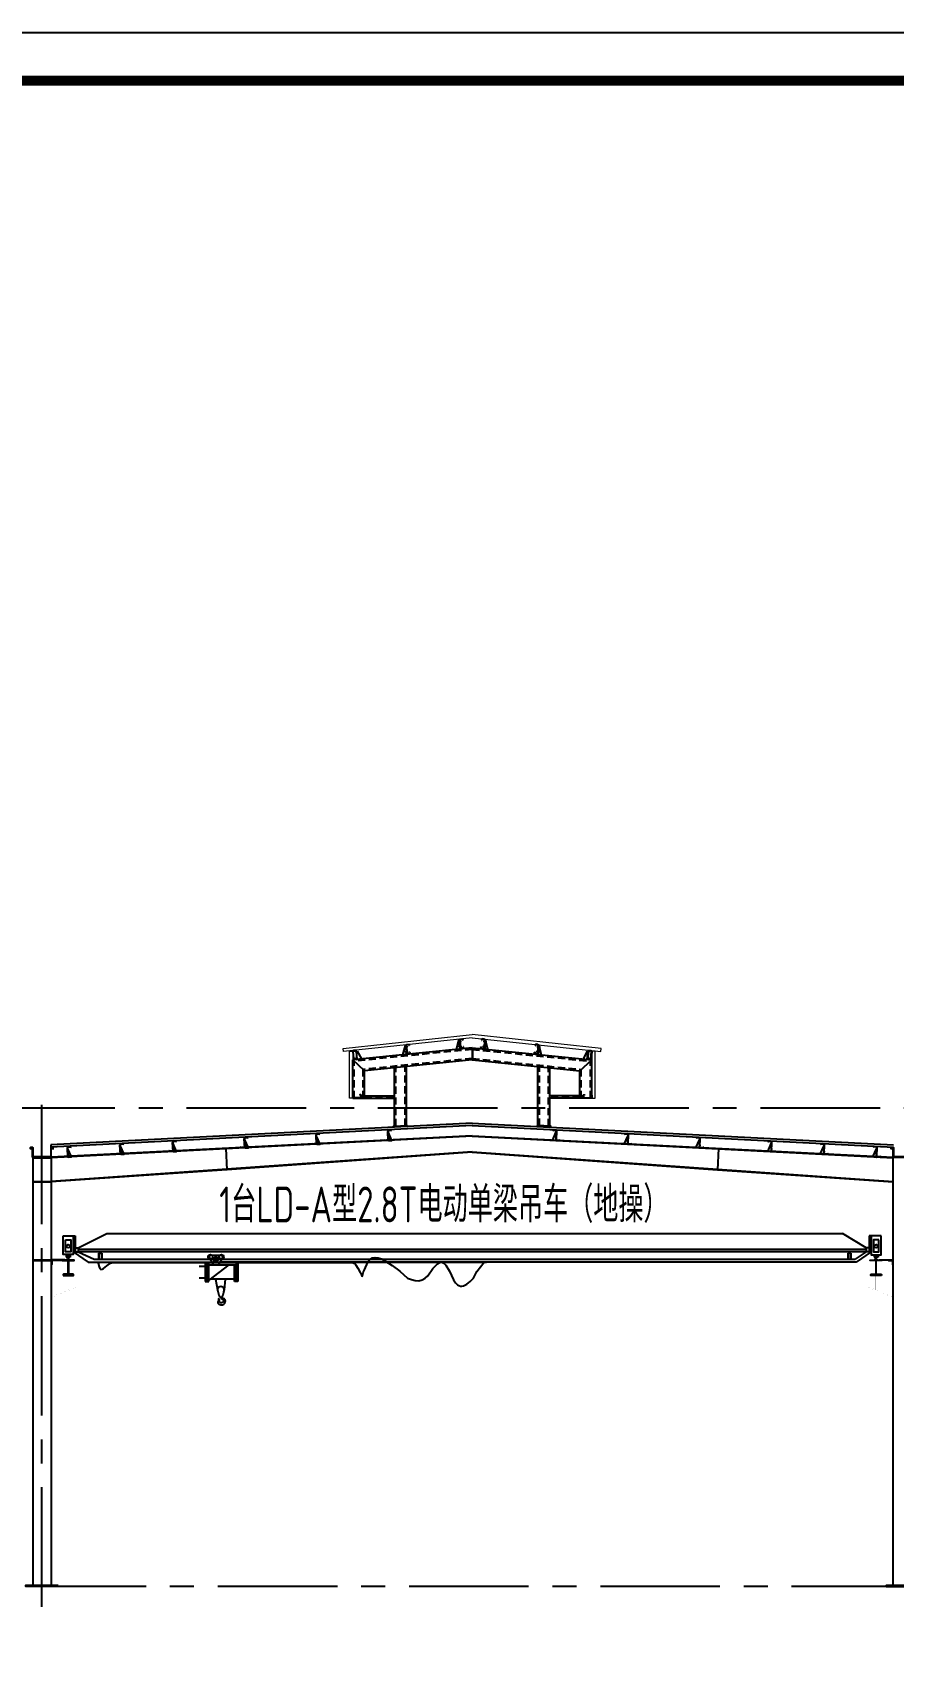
# Model space of a CAD drawing. Extents: x -33967 to 1773478, y -1022458 to -784650.
# Drawn here: x 842642 to 860636, y -850595 to -816327 of the extents above; entities that cross this region are included whole.
import ezdxf

# ---------------------------------------------------------------- set-up
doc = ezdxf.new("R2010")
doc.units = 0
doc.header["$LTSCALE"] = 1000
doc.header["$MEASUREMENT"] = 0
for name, pattern in [('CENTERX2', [4, 2.5, -0.5, 0.5, -0.5]), ('DASHED', [0.75, 0.5, -0.25]), ('DOTE', [2.42, 2, -0.2, 0.02, -0.2])]:
    doc.linetypes.add(name, pattern=pattern)
for name, color, linetype in [('14', 2, 'Continuous'), ('AXIS', 3, 'Continuous'), ('BOLT', 251, 'Continuous'), ('DIM1', 6, 'Continuous'), ('DOTE', 1, 'DOTE'), ('Prof', 2, 'Continuous'), ('PUB_TITLE', 4, 'Continuous'), ('PZ', 202, 'Continuous'), ('SPACE', 7, 'Continuous'), ('THIN', 7, 'Continuous'), ('吊车', 221, 'Continuous'), ('型钢', 6, 'Continuous'), ('天沟', 2, 'Continuous'), ('柱子', 30, 'Continuous'), ('檩托板', 7, 'Continuous')]:
    doc.layers.add(name, color=color, linetype=linetype)
doc.layers.add('檩条', color=30, linetype='Continuous', lineweight=5)
doc.layers.add('螺栓', color=15, linetype='Continuous', lineweight=18)
doc.styles.add('TSSD_Label', font='tssdeng.shx', dxfattribs={"width": 0.7, "bigfont": 'hztxt.shx'})

# ---------------------------------------------------------------- blocks, each defined once
blk = doc.blocks.new('A$C7FFE76A9')
at = {"layer": 'BOLT'}
for p, q in [((2409, 1794), (2427, 1796)), ((2409, 1794), (2411, 1783)), ((2409, 1794), (2409, 1794)), ((2411, 1783), (2429, 1785)), ((2421, 1800), (2413, 1799)), ((2413, 1799), (2415, 1779)), ((2414, 1794), (2421, 1795)), ((2415, 1784), (2422, 1785)), ((2415, 1779), (2423, 1780)), ((2421, 1800), (2423, 1801)), ((2423, 1779), (2421, 1800)), ((2423, 1801), (2425, 1780)), ((2423, 1796), (2423, 1796)), ((2423, 1796), (2423, 1796)), ((2423, 1796), (2427, 1796)), ((2423, 1779), (2425, 1780)), ((2425, 1784), (2429, 1785)), ((2425, 1780), (2425, 1780)), ((2427, 1796), (2442, 1798)), ((2427, 1796), (2442, 1797)), ((2429, 1785), (2427, 1796)), ((2429, 1785), (2444, 1787)), ((2429, 1785), (2444, 1786)), ((2429, 1785), (2429, 1785)), ((2429, 1785), (2429, 1785)), ((2442, 1802), (2439, 1802)), ((2439, 1802), (2442, 1781)), ((2440, 1798), (2440, 1798)), ((2440, 1798), (2440, 1797)), ((2442, 1802), (2449, 1803)), ((2444, 1782), (2442, 1802)), ((2453, 1798), (2442, 1797)), ((2444, 1782), (2442, 1781)), ((2442, 1781), (2442, 1782)), ((2454, 1788), (2444, 1787)), ((2451, 1782), (2444, 1782)), ((2449, 1803), (2451, 1782)), ((2453, 1798), (2454, 1788)), ((2943, 1798), (2942, 1788)), ((2942, 1788), (2953, 1787)), ((2943, 1798), (2954, 1797)), ((2947, 1803), (2945, 1782)), ((2945, 1782), (2952, 1782)), ((2954, 1802), (2947, 1803)), ((2952, 1782), (2954, 1802)), ((2952, 1782), (2955, 1781)), ((2968, 1785), (2953, 1787)), ((2968, 1785), (2953, 1786)), ((2954, 1802), (2957, 1802)), ((2969, 1796), (2954, 1798)), ((2969, 1796), (2954, 1797)), ((2957, 1802), (2955, 1781)), ((2955, 1781), (2955, 1782)), ((2956, 1798), (2956, 1798)), ((2956, 1798), (2956, 1797)), ((2968, 1785), (2969, 1796)), ((2968, 1785), (2968, 1785)), ((2968, 1785), (2968, 1785)), ((2986, 1783), (2968, 1785)), ((2972, 1784), (2968, 1785)), ((2987, 1794), (2969, 1796)), ((2973, 1796), (2969, 1796)), ((2973, 1801), (2971, 1780)), ((2971, 1780), (2971, 1780)), ((2974, 1779), (2971, 1780)), ((2976, 1800), (2973, 1801)), ((2973, 1796), (2973, 1796)), ((2973, 1796), (2973, 1796)), ((2974, 1779), (2976, 1800)), ((2982, 1784), (2974, 1785)), ((2981, 1779), (2974, 1780)), ((2983, 1794), (2975, 1795)), ((2976, 1800), (2983, 1799)), ((2983, 1799), (2981, 1779)), ((2987, 1794), (2986, 1783)), ((2987, 1794), (2987, 1794)), ((1290, 1682), (1308, 1684)), ((1290, 1682), (1291, 1671)), ((1290, 1682), (1290, 1682)), ((1291, 1671), (1309, 1673)), ((1294, 1688), (1296, 1667)), ((1301, 1688), (1294, 1688)), ((1294, 1682), (1302, 1683)), ((1295, 1672), (1303, 1673)), ((1296, 1667), (1303, 1668)), ((1300, 1583), (1318, 1585)), ((1301, 1572), (1300, 1583)), ((1301, 1688), (1304, 1689)), ((1303, 1667), (1301, 1688)), ((1301, 1572), (1319, 1574)), ((1301, 1572), (1301, 1572)), ((1303, 1667), (1306, 1668)), ((1304, 1689), (1306, 1668)), ((1304, 1684), (1308, 1685)), ((1304, 1684), (1304, 1684)), ((1304, 1684), (1304, 1684)), ((1304, 1588), (1311, 1589)), ((1306, 1567), (1304, 1588)), ((1304, 1583), (1312, 1584)), ((1305, 1672), (1309, 1673)), ((1305, 1573), (1313, 1573)), ((1306, 1668), (1306, 1668)), ((1313, 1568), (1306, 1567)), ((1308, 1684), (1323, 1686)), ((1308, 1685), (1323, 1686)), ((1309, 1673), (1308, 1685)), ((1309, 1673), (1324, 1675)), ((1309, 1673), (1324, 1674)), ((1309, 1673), (1309, 1673)), ((1309, 1673), (1309, 1673)), ((1311, 1589), (1313, 1568)), ((1311, 1589), (1314, 1589)), ((1313, 1568), (1316, 1568)), ((1316, 1568), (1314, 1589)), ((1314, 1589), (1314, 1589)), ((1314, 1585), (1318, 1585)), ((1315, 1573), (1319, 1573)), ((1315, 1573), (1315, 1573)), ((1315, 1573), (1315, 1573)), ((1318, 1585), (1333, 1587)), ((1318, 1585), (1333, 1586)), ((1318, 1585), (1318, 1585)), ((1318, 1585), (1318, 1585)), ((1318, 1585), (1319, 1573)), ((1319, 1573), (1334, 1575)), ((1319, 1574), (1334, 1575)), ((1323, 1690), (1320, 1690)), ((1320, 1690), (1322, 1669)), ((1321, 1686), (1321, 1686)), ((1321, 1686), (1321, 1685)), ((1325, 1670), (1322, 1669)), ((1322, 1669), (1322, 1670)), ((1323, 1690), (1330, 1691)), ((1325, 1670), (1323, 1690)), ((1334, 1686), (1323, 1685)), ((1335, 1676), (1324, 1675)), ((1332, 1670), (1325, 1670)), ((1330, 1691), (1332, 1670)), ((1330, 1591), (1330, 1590)), ((1332, 1570), (1330, 1591)), ((1332, 1591), (1330, 1591)), ((1332, 1591), (1335, 1570)), ((1332, 1574), (1332, 1575)), ((1332, 1575), (1332, 1574)), ((1335, 1570), (1332, 1570)), ((1340, 1592), (1333, 1591)), ((1344, 1587), (1333, 1586)), ((1334, 1686), (1335, 1676)), ((1345, 1576), (1334, 1575)), ((1335, 1570), (1342, 1571)), ((1342, 1571), (1340, 1592)), ((1345, 1576), (1344, 1587)), ((2419, 1695), (2437, 1696)), ((2421, 1684), (2419, 1695)), ((2420, 1684), (2421, 1684)), ((2421, 1684), (2439, 1686)), ((2423, 1700), (2430, 1701)), ((2425, 1679), (2423, 1700)), ((2424, 1695), (2431, 1696)), ((2425, 1684), (2432, 1685)), ((2433, 1680), (2425, 1679)), ((2430, 1701), (2433, 1680)), ((2430, 1701), (2433, 1701)), ((2435, 1680), (2433, 1701)), ((2433, 1701), (2433, 1701)), ((2433, 1697), (2437, 1697)), ((2433, 1680), (2435, 1680)), ((2435, 1685), (2439, 1685)), ((2435, 1685), (2435, 1685)), ((2435, 1685), (2435, 1685)), ((2437, 1697), (2452, 1698)), ((2437, 1696), (2452, 1698)), ((2437, 1697), (2437, 1697)), ((2437, 1697), (2437, 1697)), ((2437, 1697), (2439, 1685)), ((2439, 1685), (2454, 1687)), ((2439, 1686), (2454, 1687)), ((2449, 1703), (2449, 1702)), ((2452, 1682), (2449, 1703)), ((2452, 1703), (2449, 1703)), ((2451, 1686), (2451, 1687)), ((2451, 1686), (2451, 1686)), ((2459, 1704), (2452, 1703)), ((2452, 1703), (2454, 1682)), ((2463, 1699), (2452, 1698)), ((2454, 1682), (2452, 1682)), ((2464, 1688), (2453, 1687)), ((2454, 1682), (2461, 1683)), ((2461, 1683), (2459, 1704)), ((2464, 1688), (2463, 1699)), ((2932, 1688), (2933, 1699)), ((2932, 1688), (2943, 1687)), ((2933, 1699), (2944, 1698)), ((2935, 1683), (2937, 1704)), ((2942, 1682), (2935, 1683)), ((2937, 1704), (2944, 1703)), ((2944, 1703), (2942, 1682)), ((2942, 1682), (2945, 1682)), ((2958, 1685), (2943, 1687)), ((2958, 1686), (2943, 1687)), ((2944, 1703), (2947, 1703)), ((2959, 1697), (2944, 1698)), ((2959, 1696), (2944, 1698)), ((2945, 1682), (2947, 1703)), ((2945, 1686), (2945, 1687)), ((2945, 1686), (2945, 1686)), ((2947, 1703), (2947, 1702)), ((2959, 1697), (2958, 1685)), ((2976, 1684), (2958, 1686)), ((2962, 1685), (2958, 1685)), ((2963, 1697), (2959, 1697)), ((2959, 1697), (2959, 1697)), ((2959, 1697), (2959, 1697)), ((2977, 1695), (2959, 1696)), ((2961, 1680), (2963, 1701)), ((2964, 1680), (2961, 1680)), ((2962, 1685), (2962, 1685)), ((2962, 1685), (2962, 1685)), ((2966, 1701), (2963, 1701)), ((2963, 1701), (2963, 1701)), ((2966, 1701), (2964, 1680)), ((2972, 1684), (2964, 1685)), ((2964, 1680), (2971, 1679)), ((2973, 1695), (2965, 1696)), ((2973, 1700), (2966, 1701)), ((2971, 1679), (2973, 1700)), ((2976, 1684), (2977, 1695)), ((2976, 1684), (2976, 1684)), ((4052, 1576), (4053, 1587)), ((4052, 1576), (4062, 1575)), ((4053, 1587), (4063, 1586)), ((4054, 1571), (4056, 1592)), ((4062, 1570), (4054, 1571)), ((4056, 1592), (4064, 1591)), ((4063, 1686), (4062, 1676)), ((4062, 1676), (4072, 1675)), ((4064, 1591), (4062, 1570)), ((4077, 1573), (4062, 1575)), ((4077, 1574), (4062, 1575)), ((4062, 1570), (4064, 1570)), ((4063, 1686), (4073, 1685)), ((4078, 1585), (4063, 1587)), ((4078, 1585), (4063, 1586)), ((4066, 1691), (4064, 1670)), ((4064, 1670), (4072, 1670)), ((4064, 1570), (4066, 1591)), ((4064, 1591), (4066, 1591)), ((4065, 1574), (4065, 1575)), ((4065, 1575), (4065, 1574)), ((4074, 1690), (4066, 1691)), ((4066, 1591), (4066, 1590)), ((4072, 1670), (4074, 1690)), ((4087, 1673), (4072, 1675)), ((4087, 1673), (4072, 1674)), ((4072, 1670), (4074, 1669)), ((4088, 1684), (4073, 1686)), ((4088, 1685), (4073, 1686)), ((4074, 1690), (4076, 1690)), ((4076, 1690), (4074, 1669)), ((4074, 1669), (4074, 1670)), ((4076, 1686), (4076, 1686)), ((4076, 1686), (4076, 1685)), ((4078, 1585), (4077, 1573)), ((4095, 1572), (4077, 1574)), ((4081, 1573), (4077, 1573)), ((4082, 1585), (4078, 1585)), ((4096, 1583), (4078, 1585)), ((4078, 1585), (4078, 1585)), ((4078, 1585), (4078, 1585)), ((4081, 1568), (4083, 1589)), ((4081, 1573), (4081, 1573)), ((4081, 1573), (4081, 1573)), ((4083, 1568), (4081, 1568)), ((4085, 1589), (4083, 1568)), ((4085, 1589), (4083, 1589)), ((4083, 1589), (4083, 1589)), ((4083, 1568), (4091, 1567)), ((4091, 1573), (4084, 1573)), ((4093, 1588), (4085, 1589)), ((4092, 1583), (4085, 1584)), ((4087, 1673), (4088, 1685)), ((4087, 1673), (4087, 1673)), ((4087, 1673), (4087, 1673)), ((4105, 1671), (4087, 1673)), ((4091, 1672), (4087, 1673)), ((4092, 1684), (4088, 1685)), ((4106, 1682), (4088, 1684)), ((4093, 1689), (4091, 1668)), ((4091, 1668), (4091, 1668)), ((4093, 1667), (4091, 1668)), ((4091, 1567), (4093, 1588)), ((4092, 1684), (4092, 1684)), ((4092, 1684), (4092, 1684)), ((4095, 1688), (4093, 1689)), ((4093, 1667), (4095, 1688)), ((4101, 1667), (4093, 1668)), ((4101, 1672), (4094, 1673)), ((4095, 1688), (4103, 1688)), ((4102, 1682), (4095, 1683)), ((4095, 1572), (4096, 1583)), ((4095, 1572), (4095, 1572)), ((4103, 1688), (4101, 1667)), ((4106, 1682), (4105, 1671)), ((4106, 1682), (4106, 1682))]:
    blk.add_line(p, q, dxfattribs=at)
for centre, start, end in [((2419, 1796), 133.226, 190.5385), ((2420, 1784), 180.8827, 238.1952), ((2444, 1798), 0.8827, 58.1952), ((2445, 1786), 313.226, 10.5385), ((2951, 1786), 169.4615, 226.774), ((2952, 1798), 121.8048, 179.1173), ((2976, 1784), 301.8048, 359.1173), ((2977, 1796), 349.4615, 46.774), ((1300, 1684), 133.226, 190.5385), ((1301, 1672), 180.8827, 238.1952), ((1310, 1584), 133.226, 190.5385), ((1311, 1572), 180.8827, 238.1952), ((1325, 1686), 0.8827, 58.1952), ((1326, 1674), 313.226, 10.5385), ((1335, 1587), 0.8827, 58.1952), ((1336, 1575), 313.226, 10.5385), ((2429, 1696), 133.226, 190.5385), ((2430, 1684), 180.8827, 238.1952), ((2454, 1699), 0.8827, 58.1952), ((2455, 1687), 313.226, 10.5385), ((2941, 1687), 169.4615, 226.774), ((2942, 1699), 121.8048, 179.1173), ((2966, 1684), 301.8048, 359.1173), ((2967, 1696), 349.4615, 46.774), ((4060, 1575), 169.4615, 226.774), ((4062, 1587), 121.8048, 179.1173), ((4070, 1674), 169.4615, 226.774), ((4072, 1686), 121.8048, 179.1173), ((4086, 1572), 301.8048, 359.1173), ((4087, 1584), 349.4615, 46.774), ((4095, 1672), 301.8048, 359.1173), ((4097, 1684), 349.4615, 46.774)]:
    blk.add_arc(centre, 5.58, start, end, dxfattribs=at)
at = {"layer": 'Prof'}
for p, q in [((1328, 1545), (1311, 1714)), ((1318, 1715), (1335, 1545)), ((1324, 1730), (1364, 1734)), ((1365, 1727), (1325, 1723)), ((1375, 1705), (1373, 1720)), ((1380, 1721), (1382, 1706)), ((2447, 1657), (2430, 1826)), ((2437, 1827), (2454, 1657)), ((2444, 1842), (2483, 1846)), ((2484, 1839), (2444, 1835)), ((2494, 1817), (2493, 1832)), ((2501, 1818), (2494, 1817)), ((2500, 1833), (2501, 1818)), ((2897, 1833), (2895, 1818)), ((2895, 1818), (2902, 1817)), ((2902, 1817), (2904, 1832)), ((2912, 1839), (2952, 1835)), ((2953, 1842), (2913, 1846)), ((2959, 1827), (2942, 1657)), ((2949, 1657), (2966, 1826)), ((4016, 1721), (4015, 1706)), ((4022, 1705), (4023, 1720)), ((4072, 1730), (4032, 1734)), ((4032, 1727), (4072, 1723)), ((4079, 1715), (4062, 1545)), ((4069, 1545), (4086, 1714)), ((1383, 1542), (1343, 1538)), ((1344, 1531), (1384, 1535)), ((1382, 1706), (1375, 1705)), ((1396, 1567), (1389, 1566)), ((1389, 1566), (1390, 1551)), ((1397, 1552), (1396, 1567)), ((2503, 1654), (2463, 1650)), ((2463, 1643), (2503, 1647)), ((2515, 1679), (2508, 1678)), ((2508, 1678), (2510, 1663)), ((2517, 1664), (2515, 1679)), ((2880, 1664), (2881, 1679)), ((2881, 1679), (2888, 1678)), ((2888, 1678), (2887, 1663)), ((2933, 1643), (2893, 1647)), ((2894, 1654), (2934, 1650)), ((3999, 1552), (4001, 1567)), ((4001, 1567), (4008, 1566)), ((4008, 1566), (4006, 1551)), ((4013, 1542), (4053, 1538)), ((4052, 1531), (4013, 1535)), ((4015, 1706), (4022, 1705))]:
    blk.add_line(p, q, dxfattribs=at)
for points in [[(275, 1455), (276, 1440, -0.414214), (269, 1432), (229, 1428, -0.414214), (221, 1435), (206, 1584, -0.414214), (213, 1593), (253, 1597, -0.414214), (262, 1590), (263, 1575), (270, 1575), (268, 1590, 0.414214), (252, 1604), (212, 1600, 0.414214), (199, 1583), (214, 1434, 0.414214), (230, 1421), (270, 1425, 0.414214), (283, 1441), (282, 1456)], [(5121, 1455), (5120, 1440, 0.414214), (5127, 1432), (5167, 1428, 0.414214), (5176, 1435), (5191, 1584, 0.414214), (5183, 1593), (5144, 1597, 0.414214), (5135, 1590), (5133, 1575), (5126, 1575), (5128, 1590, -0.414214), (5144, 1604), (5184, 1600, -0.414214), (5198, 1583), (5183, 1434, -0.414214), (5166, 1421), (5126, 1425, -0.414214), (5113, 1441), (5114, 1456)], [(348, 670), (363, 670, -0.414214), (371, 662), (371, 622, -0.414214), (363, 614), (213, 614, -0.414214), (205, 622), (205, 662, -0.414214), (213, 670), (228, 670), (228, 677), (213, 677, 0.414214), (198, 662), (198, 622, 0.414214), (213, 607), (363, 607, 0.414214), (378, 622), (378, 662, 0.414214), (363, 677), (348, 677)], [(5048, 670), (5033, 670, 0.414214), (5025, 662), (5025, 622, 0.414214), (5033, 614), (5183, 614, 0.414214), (5191, 622), (5191, 662, 0.414214), (5183, 670), (5168, 670), (5168, 677), (5183, 677, -0.414214), (5198, 662), (5198, 622, -0.414214), (5183, 607), (5033, 607, -0.414214), (5018, 622), (5018, 662, -0.414214), (5033, 677), (5048, 677)]]:
    blk.add_lwpolyline(points, format="xyb", close=True, dxfattribs=at)
for centre, radius, start, end in [((1326, 1715), 15, 95.7106, 185.7106), ((1326, 1715), 8, 95.7106, 185.7106), ((1365, 1719), 15, 5.7106, 95.7106), ((1365, 1719), 8, 5.7106, 95.7106), ((2445, 1827), 15, 95.7106, 185.7106), ((2445, 1827), 8, 95.7106, 185.7106), ((2485, 1831), 15, 5.7106, 95.7106), ((2485, 1831), 8, 5.7106, 95.7106), ((2912, 1831), 15, 84.2894, 174.2894), ((2912, 1831), 8, 84.2894, 174.2894), ((2951, 1827), 8, 354.2894, 84.2894), ((2951, 1827), 15, 354.2894, 84.2894), ((4031, 1719), 15, 84.2894, 174.2894), ((4031, 1719), 8, 84.2894, 174.2894), ((4071, 1715), 15, 354.2894, 84.2894), ((4071, 1715), 8, 354.2894, 84.2894), ((1342, 1546), 15, 185.7106, 275.7106), ((1342, 1546), 8, 185.7106, 275.7106), ((1382, 1550), 8, 275.7106, 5.7106), ((1382, 1550), 15, 275.7106, 5.7106), ((2462, 1658), 15, 185.7106, 275.7106), ((2462, 1658), 8, 185.7106, 275.7106), ((2502, 1662), 15, 275.7106, 5.7106), ((2502, 1662), 8, 275.7106, 5.7106), ((2895, 1662), 15, 174.2894, 264.2894), ((2895, 1662), 8, 174.2894, 264.2894), ((2934, 1658), 15, 264.2894, 354.2894), ((2934, 1658), 8, 264.2894, 354.2894), ((4014, 1550), 15, 174.2894, 264.2894), ((4014, 1550), 8, 174.2894, 264.2894), ((4054, 1546), 15, 264.2894, 354.2894), ((4054, 1546), 8, 264.2894, 354.2894)]:
    blk.add_arc(centre, radius, start, end, dxfattribs=at)
at = {"layer": 'PZ'}
for p, q in [((2370, 1624), (2421, 1823)), ((2421, 1823), (2430, 1824)), ((2421, 1823), (2440, 1631)), ((2449, 1632), (2430, 1824)), ((2947, 1632), (2966, 1824)), ((2976, 1823), (2956, 1631)), ((2976, 1823), (2966, 1824)), ((3026, 1624), (2976, 1823)), ((294, 1586), (277, 1584)), ((294, 1586), (381, 1426)), ((1251, 1513), (1301, 1711)), ((1301, 1518), (1251, 1513)), ((1301, 1711), (1311, 1712)), ((1301, 1711), (1321, 1519)), ((1301, 1518), (1319, 1539)), ((1330, 1520), (1311, 1712)), ((1321, 1519), (1330, 1520)), ((2421, 1629), (2370, 1624)), ((2421, 1629), (2438, 1651)), ((2440, 1631), (2449, 1632)), ((2956, 1631), (2947, 1632)), ((2976, 1629), (2958, 1651)), ((2976, 1629), (3026, 1624)), ((4066, 1520), (4086, 1712)), ((4076, 1519), (4066, 1520)), ((4095, 1711), (4076, 1519)), ((4095, 1518), (4078, 1539)), ((4095, 1711), (4086, 1712)), ((4146, 1513), (4095, 1711)), ((4095, 1518), (4146, 1513)), ((5102, 1586), (5015, 1426)), ((5102, 1586), (5119, 1584))]:
    blk.add_line(p, q, dxfattribs=at)
for points in [[(268, 1590), (286, 1416), (294, 1417), (276, 1591)], [(5128, 1590), (5110, 1416), (5103, 1417), (5120, 1591)], [(1341, 34), (1343, 14), (1053, 0), (1052, 20)], [(4055, 34), (4053, 14), (4343, 0), (4345, 20)]]:
    blk.add_lwpolyline(points, close=True, dxfattribs=at)
at = {"layer": '型钢'}
for p, q in [((2698, 1657), (198, 1407)), ((448, 1181), (198, 1407)), ((198, 607), (198, 1407)), ((2698, 1406), (448, 1181)), ((2694, 1657), (2694, 1406)), ((2698, 1657), (5198, 1407)), ((2698, 1406), (4948, 1181)), ((2702, 1657), (2702, 1406)), ((4948, 1181), (5198, 1407)), ((5198, 607), (5198, 1407)), ((448, 607), (448, 1181)), ((1073, 21), (1073, 1243)), ((1323, 34), (1323, 1268)), ((4073, 34), (4073, 1268)), ((4323, 21), (4323, 1243)), ((4948, 607), (4948, 1181)), ((198, 607), (448, 607)), ((448, 657), (1073, 657)), ((448, 607), (1073, 607)), ((4948, 657), (4323, 657)), ((4948, 607), (4323, 607)), ((5198, 607), (4948, 607))]:
    blk.add_line(p, q, dxfattribs=at)
at = {"layer": '型钢', "linetype": 'DASHED', "ltscale": 0.3}
for p, q in [((2698, 1627), (228, 1380)), ((228, 607), (228, 1380)), ((2698, 1436), (418, 1208)), ((2698, 1627), (5168, 1380)), ((2698, 1436), (4978, 1208)), ((5168, 607), (5168, 1380)), ((418, 607), (418, 1208)), ((1103, 23), (1103, 1243)), ((1293, 32), (1293, 1268)), ((4103, 32), (4103, 1268)), ((4293, 23), (4293, 1243)), ((4978, 607), (4978, 1208)), ((448, 647), (1073, 647)), ((4948, 647), (4323, 647))]:
    blk.add_line(p, q, dxfattribs=at)
at = {"layer": '螺栓'}
for points in [[(2698, 1871), (7, 1580), (0, 1648), (2698, 1939)], [(2698, 1871), (5390, 1580), (5396, 1648), (2698, 1939)]]:
    blk.add_lwpolyline(points, dxfattribs=at)
for points in [[(198, 607), (130, 607), (130, 1592), (198, 1592)], [(5198, 607), (5266, 607), (5266, 1592), (5198, 1592)]]:
    blk.add_lwpolyline(points, close=True, dxfattribs=at)
blk = doc.blocks.new('LT')
at = {"layer": '檩托板', "elevation": 0}
for points in [[(1356482, 98210), (1356488, 98210), (1356498, 98018), (1356492, 98018)], [(1356488, 98200), (1356498, 98018), (1356568, 98022)]]:
    blk.add_lwpolyline(points, close=True, dxfattribs=at)
at = {"layer": '檩条', "color": 1, "linetype": 'Continuous'}
for p, q in [((1356504, 98171, -2), (1356464, 98169, -2)), ((1356509, 98080, -2), (1356469, 98078, -2))]:
    blk.add_line(p, q, dxfattribs=at)
at = {"layer": '檩条', "elevation": -2}
blk.add_lwpolyline([(1356481, 98215, -0.414214), (1356491, 98225), (1356547, 98228), (1356561, 98215), (1356563, 98218), (1356548, 98231), (1356488, 98228, 0.414214), (1356478, 98217), (1356488, 98041, -0.414214), (1356478, 98030), (1356423, 98027), (1356408, 98040), (1356406, 98038), (1356421, 98024), (1356481, 98027, 0.414214), (1356491, 98038), (1356481, 98215)], format="xyb", dxfattribs=at)
at = {"layer": '檩条', "color": 1, "linetype": 'Continuous'}
for points in [[(1356481, 98158, -2), (1356480, 98182, -2), (1356490, 98158, -2), (1356489, 98182, -2)], [(1356485, 98091, -2), (1356486, 98066, -2), (1356494, 98091, -2), (1356495, 98067, -2)]]:
    blk.add_solid(points, dxfattribs=at)

msp = doc.modelspace()

# ---------------------------------------------------------------- linework, layer by layer
at = {"color": 8, "linetype": 'CENTERX2'}
msp.add_line((842831.2, -849247.4), (842831.5, -838713.1, -4.2), dxfattribs=at)
at = {"color": 3}
for p, q in [((851831.2, -839133.4, 0), (843020.4, -839586.4, 0)), ((851831.2, -839183.5, 0), (843020.4, -839636.5, 0)), ((851831.2, -839133.4, 0), (860641.9, -839586.4, 0)), ((851831.2, -839183.5, 0), (860641.9, -839636.5, 0)), ((843020.4, -839586.4, 0), (843020.4, -839636.5, 0))]:
    msp.add_line(p, q, dxfattribs=at)
for p, q in [((842634.9, -839846.4), (843035.1, -839846.4, 4.4)), ((842644.9, -839846.4, 4.4), (842645, -848820.1, -2.8)), ((842644.9, -839860.1, 4.4), (843035.1, -839860.1, 4.4)), ((842645.1, -839846.4, 4.4), (842645, -848820.1, -2.8)), ((843024.9, -839846.4, 4.4), (843025, -848820.1, -2.8)), ((843025.1, -839846.4, 4.4), (843025, -848820.1, -2.8)), ((843035, -848820.1, 1.7), (843034.9, -839846.4, 8.8)), ((843035, -848820.1, 1.7), (843035.1, -839846.4, 8.8)), ((846681.2, -839663.7), (846703.3, -840105.1, -2.1)), ((851831.2, -839728.6, 3.7), (846702.6, -840092.4, 2.4)), ((851833.1, -839741.3, 8.6), (846704.5, -840105.1, 7.3)), ((851830.5, -839741.3, 3.7), (856959.1, -840105.1, 2.3)), ((851831.2, -839728.6, 3.7), (856959.7, -840092.4, 2.4)), ((856981.2, -839663.7), (856959.1, -840105.1, -2.1)), ((860635, -848820.1, 0.9), (860634.9, -839846.4, 8.1)), ((846700.7, -840092.5, 2.8), (843027.5, -840349.4, 8.1)), ((846703.3, -840105.2, 2.8), (843027.5, -840362.4, 8.1)), ((856959.1, -840105.2, 2.8), (860634.9, -840362.4, 8.1)), ((856961.6, -840092.5, 2.8), (860634.9, -840349.4, 8.1)), ((842644.9, -840348.7, 6.4), (843035.1, -840348.7, 6.4)), ((842644.9, -840362.4, 6.4), (843035.1, -840362.4, 6.4))]:
    msp.add_line(p, q)
for points, elevation in [([(843176, -848798.7), (842486.9, -848798.7), (842486.9, -848818.7), (843176, -848818.7)], -2), ([(861176.1, -848799.2), (860486.9, -848799.2), (860486.9, -848819.2), (861176.1, -848819.2)], -2.9)]:
    msp.add_lwpolyline(points, close=True, dxfattribs=dict(elevation=elevation))
at = {"layer": '14', "const_width": 0.45}
for points, elevation in [([(842645, -842318.7), (843025, -842318.7)], 0.4), ([(843025, -842328.7), (842645, -842328.7)], 0.4), ([(843585, -842318.7), (843035, -842318.7)], 4.9), ([(843035, -842328.7), (843585, -842328.7)], 4.9), ([(843035, -842328.7), (843585, -842328.7)], 4.9), ([(843585, -842538.7), (843035, -842768.7)], 4.9), ([(843585, -842538.7), (843035, -842768.7)], 4.9), ([(843035, -842778.7), (843585, -842548.7)], 4.9), ([(843380, -842328.7), (843380, -842624.4)], 4.9), ([(843380, -842624.4), (843390, -842620.3)], 4.9), ([(843390, -842620.3), (843390, -842328.7)], 4.9), ([(843585, -842328.7), (843585, -842318.7)], 4.9), ([(843585, -842328.7), (843585, -842538.7)], 4.9), ([(843585, -842548.7), (843585, -842538.7)], 4.9), ([(860077.4, -842318.7), (860627.4, -842318.7)], 6.2), ([(860077.4, -842328.7), (860077.4, -842318.7)], 6.2), ([(860627.4, -842328.7), (860077.4, -842328.7)], 6.2), ([(860077.4, -842328.7), (860077.4, -842538.7)], 6.2), ([(860627.4, -842328.7), (860077.4, -842328.7)], 6.2), ([(860077.4, -842538.7), (860627.4, -842768.7)], 6.2), ([(860077.4, -842538.7), (860627.4, -842768.7)], 6.2), ([(860077.4, -842548.7), (860077.4, -842538.7)], 6.2), ([(860627.4, -842778.7), (860077.4, -842548.7)], 6.2), ([(860272.4, -842620.3), (860272.4, -842328.7)], 6.2), ([(860282.4, -842624.4), (860272.4, -842620.3)], 6.2), ([(860282.4, -842328.7), (860282.4, -842624.4)], 6.2), ([(842645, -842768.7), (843025, -842768.7)], 0.4), ([(843025, -842778.7), (842645, -842778.7)], 0.4)]:
    msp.add_lwpolyline(points, dxfattribs=dict(at, elevation=elevation))
at = {"layer": 'DIM1'}
for p, q in [((843024.9, -841998.7, 4.6), (842645, -841998.7, 0.4)), ((843024.9, -842008.7, 4.6), (842645, -842008.7, 0.4))]:
    msp.add_line(p, q, dxfattribs=at)
for points, elevation in [([(843035, -841998.7), (843125, -841998.7), (843125, -842004, -0.4142136), (843122.3, -842006.7), (843053, -842006.7, 0.4142136), (843043, -842016.7), (843043, -842086, -0.4142136), (843040.3, -842088.7), (843035, -842088.7), (843035, -841998.7)], 4.9), ([(860627.4, -841998.7), (860537.4, -841998.7), (860537.4, -842004, 0.4142136), (860540, -842006.7), (860609.4, -842006.7, -0.4142136), (860619.4, -842016.7), (860619.4, -842086, 0.4142136), (860622, -842088.7), (860627.4, -842088.7), (860627.4, -841998.7)], 6.2)]:
    msp.add_lwpolyline(points, format="xyb", dxfattribs=dict(at, elevation=elevation))
for points in [[(843045, -841998.7), (843312.9, -841998.7), (843312.9, -841988.7), (843045, -841988.7)], [(843260, -842006.7), (843510, -842006.7), (843510, -841998.7), (843260, -841998.7)], [(843275, -842318.7), (843495, -842318.7), (843495, -842298.7), (843275, -842298.7)], [(843285, -842298.7), (843485, -842298.7), (843485, -842290.7), (843285, -842290.7)], [(843382, -842006.7), (843388, -842006.7), (843388, -842290.7), (843382, -842290.7)]]:
    msp.add_lwpolyline(points, close=True, dxfattribs=at)
for points, elevation in [([(860402.4, -842006.8), (860152.4, -842006.8), (860152.4, -841998.8), (860402.4, -841998.8)], -0.3), ([(860387.4, -842318.8), (860167.4, -842318.8), (860167.4, -842298.8), (860387.4, -842298.8)], -0.3), ([(860377.4, -842298.8), (860177.4, -842298.8), (860177.4, -842290.8), (860377.4, -842290.8)], -0.3), ([(860280.4, -842006.8), (860274.4, -842006.8), (860274.4, -842290.8), (860280.4, -842290.8)], -0.3), ([(860617.4, -841998.7), (860349.5, -841998.7), (860349.5, -841988.7), (860617.4, -841988.7)], 1.3)]:
    msp.add_lwpolyline(points, close=True, dxfattribs=dict(at, elevation=elevation))
at = {"layer": 'DOTE', "linetype": 'CENTERX2'}
for p, q in [((880360.2, -838818.7, -0.1), (823473.4, -838818.7, -2)), ((822511.6, -848818.7, -2), (880360.2, -848818.7, -0.1))]:
    msp.add_line(p, q, dxfattribs=at)
at = {"layer": 'PUB_TITLE'}
msp.add_lwpolyline([(810415.5, -875726.8), (894415.5, -875726.8), (894415.5, -816326.8), (810415.5, -816326.8)], close=True, dxfattribs=at)
at = {"layer": 'PUB_TITLE', "const_width": 212.1}
msp.add_lwpolyline([(813235.8, -874726.8), (893415.5, -874726.8), (893415.5, -817326.8), (813235.8, -817326.8)], close=True, dxfattribs=at)
at = {"layer": 'SPACE'}
for p, q in [((851831.2, -839393.7), (843027.5, -839846.4)), ((851831.2, -839407.4), (843027.5, -839860.1)), ((851831.2, -839393.7), (860634.9, -839846.4)), ((851831.2, -839407.4), (860634.9, -839860.1))]:
    msp.add_line(p, q, dxfattribs=at)
at = {"layer": '吊车'}
for p, q in [((843486.3, -841488, 4.9), (843531.8, -841488, 4.9)), ((843486.3, -841488, 4.9), (843486.3, -841741.1, 4.9)), ((843531.8, -841488, 4.9), (843531.8, -841825.7, 4.9)), ((843594.9, -841741.1, 4.9), (844190.5, -841436.3, 5.6)), ((843594.9, -841741.1, 4.9), (844190.5, -841436.3, 5.6)), ((844190.5, -841436.3, 5.6), (859578.2, -841437.7, 1.1)), ((860067.5, -841741.2, 1.1), (859578.2, -841437.7, 1.1)), ((860067.5, -841741.2, 1.1), (859578.2, -841437.7, 1.1)), ((860067.5, -841741.2, 1.1), (859578.2, -841437.7, 1.1)), ((860067.5, -841741.2, 1.1), (859578.2, -841437.7, 1.1)), ((860176.1, -841488.1, 1.1), (860130.6, -841488.1, 1.1)), ((860130.6, -841488.1, 1.1), (860130.6, -841825.8, 1.1)), ((860176.1, -841488.1, 1.1), (860130.6, -841488.1, 1.1)), ((860130.6, -841488.1, 1.1), (860130.6, -841825.8, 1.1)), ((860176.1, -841488.1, 1.1), (860176.1, -841741.2, 1.1)), ((860176.1, -841488.1, 1.1), (860176.1, -841741.2, 1.1)), ((843343.7, -841882.2, 4.9), (843343.7, -841931.6, 4.9)), ((843343.7, -841931.6, 4.9), (843362.3, -841931.6, 4.9)), ((843362.3, -841882.2, 4.9), (843362.3, -841931.6, 4.9)), ((843407.6, -841921, 4.9), (843362.3, -841921, 4.9)), ((843407.6, -841882.2, 4.9), (843407.6, -841931.6, 4.9)), ((843426.2, -841931.6, 4.9), (843407.6, -841931.6, 4.9)), ((843426.2, -841882.2, 4.9), (843426.2, -841931.6, 4.9)), ((843486.3, -841741.1, 4.9), (843594.9, -841741.1, 4.9)), ((843486.3, -841825.7, 4.9), (843801.6, -842036.4, 4.9)), ((843486.3, -841825.7, 4.9), (843801.6, -842036.4, 4.9)), ((843531.8, -841825.7, 4.9), (843486.3, -841825.7, 4.9)), ((843531.8, -841825.7, 4.9), (843594.9, -841825.7, 4.9)), ((843594.9, -841741.1, 4.9), (843594.9, -841825.7, 4.9)), ((843594.9, -841765.9, 4.9), (860067.5, -841765.9, 1.2)), ((860067.5, -841825.7, 1.2), (843594.9, -841825.7, 4.9)), ((843594.9, -841825.7, 4.9), (843929.4, -841976.9, 5.6)), ((843594.9, -841825.7, 4.9), (843929.4, -841976.9, 5.6)), ((844000.9, -841892.9, 5.6), (844018.3, -841892.9, 5.6)), ((844000.9, -841892.9, 5.6), (844018.3, -841892.9, 5.6)), ((844000.9, -841909.6, 5.6), (844018.3, -841909.6, 5.6)), ((844000.9, -841909.6, 5.6), (844018.3, -841909.6, 5.6)), ((844018.3, -841852, 5.6), (844085.3, -841852, 5.6)), ((844018.3, -841852, 5.6), (844085.3, -841852, 5.6)), ((844018.3, -841852, 5.6), (844018.3, -841976.9, 5.6)), ((844018.3, -841852, 5.6), (844018.3, -841976.9, 5.6)), ((844029.9, -841852, 5.6), (844029.9, -841976.9, 5.6)), ((844029.9, -841852, 5.6), (844029.9, -841976.9, 5.6)), ((844085.3, -841852, 5.6), (844085.3, -841976.9, 5.6)), ((844085.3, -841852, 5.6), (844085.3, -841976.9, 5.6)), ((846324.3, -841928, 4.4), (846415.6, -842096, 4.4)), ((846356.2, -841896.1, 4.4), (846586, -841896.1, 4.4)), ((846617.9, -841928, 4.4), (846526.6, -842096, 4.4)), ((859750.3, -841853.5, 1.1), (859683.4, -841853.5, 1.1)), ((859683.4, -841853.5, 1.1), (859683.4, -841978.3, 1.1)), ((859750.3, -841853.5, 1.1), (859683.4, -841853.5, 1.1)), ((859683.4, -841853.5, 1.1), (859683.4, -841978.3, 1.1)), ((859750.3, -841853.5, 1.1), (859683.4, -841853.5, 1.1)), ((859683.4, -841853.5, 1.1), (859683.4, -841978.3, 1.1)), ((859750.3, -841853.5, 1.1), (859683.4, -841853.5, 1.1)), ((859683.4, -841853.5, 1.1), (859683.4, -841978.3, 1.1)), ((859738.7, -841853.5, 1.1), (859738.7, -841978.3, 1.1)), ((859738.7, -841853.5, 1.1), (859738.7, -841978.3, 1.1)), ((859738.7, -841853.5, 1.1), (859738.7, -841978.3, 1.1)), ((859738.7, -841853.5, 1.1), (859738.7, -841978.3, 1.1)), ((859750.3, -841853.5, 1.1), (859750.3, -841978.3, 1.1)), ((859750.3, -841853.5, 1.1), (859750.3, -841978.3, 1.1)), ((859750.3, -841853.5, 1.1), (859750.3, -841978.3, 1.1)), ((859750.3, -841853.5, 1.1), (859750.3, -841978.3, 1.1)), ((859767.7, -841894.3, 1.1), (859750.3, -841894.3, 1.1)), ((859767.7, -841894.3, 1.1), (859750.3, -841894.3, 1.1)), ((859767.7, -841894.3, 1.1), (859750.3, -841894.3, 1.1)), ((859767.7, -841894.3, 1.1), (859750.3, -841894.3, 1.1)), ((859767.7, -841911, 1.1), (859750.3, -841911, 1.1)), ((859767.7, -841911, 1.1), (859750.3, -841911, 1.1)), ((859767.7, -841911, 1.1), (859750.3, -841911, 1.1)), ((859767.7, -841911, 1.1), (859750.3, -841911, 1.1)), ((860067.5, -841825.8, 1.1), (859839.2, -841978.3, 1.1)), ((860067.5, -841825.8, 1.1), (859839.2, -841978.3, 1.1)), ((860067.5, -841825.8, 1.1), (859839.2, -841978.3, 1.1)), ((860067.5, -841825.8, 1.1), (859839.2, -841978.3, 1.1)), ((860176.1, -841825.8, 1.1), (859860.8, -842036.5, 1.1)), ((860176.1, -841825.8, 1.1), (859860.8, -842036.5, 1.1)), ((860176.1, -841825.8, 1.1), (859860.8, -842036.5, 1.1)), ((860176.1, -841825.8, 1.1), (859860.8, -842036.5, 1.1)), ((860176.1, -841741.2, 1.1), (860067.5, -841741.2, 1.1)), ((860067.5, -841741.2, 1.1), (860067.5, -841825.8, 1.1)), ((860176.1, -841741.2, 1.1), (860067.5, -841741.2, 1.1)), ((860067.5, -841741.2, 1.1), (860067.5, -841825.8, 1.1)), ((860130.6, -841825.8, 1.1), (860067.5, -841825.8, 1.1)), ((860130.6, -841825.8, 1.1), (860067.5, -841825.8, 1.1)), ((860130.6, -841825.8, 1.1), (860176.1, -841825.8, 1.1)), ((860130.6, -841825.8, 1.1), (860176.1, -841825.8, 1.1)), ((860236.2, -841882.3, 1.1), (860236.2, -841931.7, 1.1)), ((860236.2, -841882.3, 1.1), (860236.2, -841931.7, 1.1)), ((860236.2, -841931.7, 1.1), (860254.8, -841931.7, 1.1)), ((860236.2, -841931.7, 1.1), (860254.8, -841931.7, 1.1)), ((860254.8, -841882.3, 1.1), (860254.8, -841931.7, 1.1)), ((860254.8, -841882.3, 1.1), (860254.8, -841931.7, 1.1)), ((860254.8, -841921.1, 1.1), (860300.1, -841921.1, 1.1)), ((860254.8, -841921.1, 1.1), (860300.1, -841921.1, 1.1)), ((860300.1, -841882.3, 1.1), (860300.1, -841931.7, 1.1)), ((860300.1, -841882.3, 1.1), (860300.1, -841931.7, 1.1)), ((860318.7, -841931.7, 1.1), (860300.1, -841931.7, 1.1)), ((860318.7, -841931.7, 1.1), (860300.1, -841931.7, 1.1)), ((860318.7, -841882.3, 1.1), (860318.7, -841931.7, 1.1)), ((860318.7, -841882.3, 1.1), (860318.7, -841931.7, 1.1)), ((843428.4, -841998.7, 4.9), (843341.6, -841998.7, 4.9)), ((843801.6, -842036.4, 4.9), (852133.2, -842036.4, 4.4)), ((843929.4, -841976.9, 5.6), (852101.6, -841978.2, 4.4)), ((846247.9, -842128.6, 4.4), (846120, -842128.6, 4.4)), ((846247.9, -842036.4, 4.4), (846247.9, -842444.7, 4.4)), ((846287.7, -842444.7, 4.4), (846287.7, -842036.4, 4.4)), ((846287.7, -842096, 4.4), (846287.7, -842409.2, 4.4)), ((846322.5, -842444.7, 4.4), (846322.5, -842036.4, 4.4)), ((846739.7, -842096, 4.4), (846322.5, -842419, 4.4)), ((846322.5, -842096, 4.4), (846894.1, -842096, 4.4)), ((859860.9, -842036.4, 1.2), (846559, -842036.4, 4.4)), ((846590.5, -841978.2, 4.4), (859839.4, -841978.2, 1.2)), ((846859.3, -842444.7, 4.4), (846859.3, -842096, 4.4)), ((846894.1, -842036.4, 4.4), (846894.1, -842444.7, 4.4)), ((846933.8, -842036.4, 4.4), (846933.8, -842444.7, 4.4)), ((860234, -841998.7, 6.2), (860320.8, -841998.7, 6.2)), ((860234.1, -841998.8, 1.1), (860320.8, -841998.8, 1.1)), ((846247.9, -842371.8, 4.4), (846120, -842371.8, 4.4)), ((846247.9, -842444.7, 4.4), (846322.5, -842444.7, 4.4)), ((846859.3, -842393.5, 4.4), (846351.5, -842393.5, 4.4)), ((846463.2, -842393.5, 4.4), (846506, -842617.6, 4.4)), ((846506, -842617.6, 4.4), (846533.4, -842729.6, 4.4)), ((846645.4, -842617.6, 4.4), (846618, -842729.6, 4.4)), ((846667.3, -842393.5, 4.4), (846645.4, -842617.6, 4.4)), ((846933.8, -842444.7, 4.4), (846859.3, -842444.7, 4.4))]:
    msp.add_line(p, q, dxfattribs=at)
for points in [[(843276.6, -841488), (843486.3, -841488), (843486.3, -841882.2), (843276.6, -841882.2)], [(843325.6, -841568.7), (843440.4, -841568.7), (843440.4, -841821), (843325.6, -841821)]]:
    msp.add_lwpolyline(points, close=True, dxfattribs=at)
at = {"layer": '吊车', "elevation": -0.3}
for points in [[(860385.8, -841488.1), (860176.1, -841488.1), (860176.1, -841882.3), (860385.8, -841882.3)], [(860385.8, -841488.1), (860176.1, -841488.1), (860176.1, -841882.3), (860385.8, -841882.3)], [(860336.8, -841568.8), (860222, -841568.8), (860222, -841821.1), (860336.8, -841821.1)], [(860336.8, -841568.8), (860222, -841568.8), (860222, -841821.1), (860336.8, -841821.1)]]:
    msp.add_lwpolyline(points, close=True, dxfattribs=at)
at = {"layer": '吊车'}
for points, elevation in [([(843385, -841921), (843379.5, -841920.5), (843376.9, -841920.4), (843374.4, -841920.5), (843372, -841920.9), (843369.7, -841921.6), (843367.7, -841922.8), (843365.9, -841924.5), (843364.9, -841925.8), (843364, -841927.3), (843363.3, -841928.9), (843362.8, -841930.5), (843362.5, -841932.2), (843362.5, -841933.7), (843362.7, -841935.2), (843363.2, -841936.4), (843363.8, -841937.2), (843364.5, -841937.8), (843366.4, -841938.8), (843368.6, -841939.5), (843371, -841940.1), (843375.9, -841941.1), (843378, -841941.9), (843379.7, -841943), (843380.6, -841944.1), (843381.2, -841945.5), (843381.6, -841947), (843381.8, -841948.7), (843381.8, -841952.5), (843381.5, -841956.6), (843381.1, -841965.8), (843380.9, -841970.2), (843380.6, -841974.4), (843379.9, -841978.2), (843378.9, -841981.5), (843378.2, -841983), (843377.3, -841984.3), (843376.3, -841985.4), (843375.1, -841986.3), (843373.9, -841987), (843372.6, -841987.5), (843369.6, -841988.3), (843366.4, -841988.7), (843362.9, -841989), (843359.3, -841989.3), (843355.8, -841989.8), (843352.5, -841990.6), (843349.4, -841991.8), (843347.2, -841993.2), (843345.2, -841994.9), (843341.6, -841998.7)], 4.9), ([(843385, -841921), (843390.5, -841920.4), (843393.1, -841920.3), (843395.7, -841920.5), (843398.1, -841920.9), (843400.3, -841921.6), (843402.3, -841922.8), (843404.1, -841924.5), (843405, -841925.8), (843405.8, -841927.3), (843406.5, -841928.9), (843406.9, -841930.5), (843407.2, -841932.2), (843407.2, -841933.7), (843406.9, -841935.2), (843406.3, -841936.4), (843405.8, -841937.1), (843405, -841937.8), (843403.2, -841938.8), (843401.1, -841939.5), (843398.7, -841940.1), (843394, -841941.2), (843392, -841941.9), (843390.3, -841943), (843389.4, -841944.1), (843388.7, -841945.5), (843388.4, -841947), (843388.2, -841948.7), (843388.2, -841952.5), (843388.5, -841956.6), (843388.8, -841965.8), (843389, -841970.2), (843389.4, -841974.4), (843390, -841978.2), (843391.1, -841981.5), (843391.8, -841983), (843392.7, -841984.3), (843393.7, -841985.4), (843394.9, -841986.3), (843396.1, -841987), (843397.4, -841987.5), (843400.3, -841988.3), (843403.6, -841988.7), (843407.1, -841989), (843410.6, -841989.3), (843414.1, -841989.8), (843417.5, -841990.6), (843420.6, -841991.8), (843422.7, -841993.2), (843424.7, -841994.9), (843428.4, -841998.7)], 4.9), ([(844000.9, -842035), (844027.8, -842134.7), (844045.2, -842170.5), (844067.6, -842189.3), (844093.6, -842188.4), (844124, -842173), (844194.1, -842117.7), (844269.5, -842061.7), (844306.6, -842045.3), (849326.3, -842044.4), (849358.5, -842059.1), (849388, -842087.6), (849440.1, -842166.7), (849484.4, -842243.8), (849504.1, -842269.8), (849522.6, -842331), (849537.9, -842325.8), (849552.7, -842258.3), (849581.9, -842196.7), (849647.2, -842041.2), (849691.9, -841981.8), (849743.5, -841948.6), (849801.4, -841938.3), (849864.7, -841947.4), (849932.7, -841972.7), (850004.8, -842010.7), (850158.2, -842111.9), (850318.9, -842224), (850481.2, -842370.4), (850561.1, -842404.3), (850639.2, -842424.3), (850714.8, -842426.9), (850787.2, -842408.8), (850847.4, -842374.8), (850904.6, -842327.9), (851011, -842168.3), (851107.6, -842074.5), (851152.5, -842047.5), (851195.4, -842041.2), (851237.7, -842060.3), (851278.5, -842101.2), (851358, -842224.1), (851438.2, -842410.6), (851479.9, -842468.7), (851523.5, -842511.9), (851553.4, -842529.5), (851584.2, -842538.6), (851616, -842539.7), (851648.6, -842533.3), (851716.1, -842500.7), (851786.1, -842445.2), (851858.2, -842371.5), (851931.9, -842234.1), (852081.8, -842036.4)], 4.4), ([(860277.4, -841921.1), (860271.9, -841920.5), (860269.3, -841920.4), (860266.7, -841920.6), (860264.3, -841921), (860262.1, -841921.7), (860260.1, -841922.9), (860258.4, -841924.6), (860257.4, -841925.9), (860256.6, -841927.4), (860256, -841929), (860255.5, -841930.6), (860255.3, -841932.3), (860255.3, -841933.8), (860255.5, -841935.3), (860256.1, -841936.5), (860256.7, -841937.2), (860257.4, -841937.9), (860259.2, -841938.9), (860261.4, -841939.6), (860263.7, -841940.2), (860268.4, -841941.3), (860270.5, -841942), (860272.1, -841943.1), (860273, -841944.2), (860273.7, -841945.6), (860274.1, -841947.1), (860274.3, -841948.8), (860274.2, -841952.6), (860273.9, -841956.7), (860273.6, -841965.9), (860273.4, -841970.3), (860273, -841974.5), (860272.4, -841978.3), (860271.3, -841981.6), (860270.6, -841983.1), (860269.8, -841984.4), (860268.7, -841985.5), (860267.5, -841986.4), (860266.3, -841987.1), (860265, -841987.6), (860262.1, -841988.4), (860258.8, -841988.8), (860255.3, -841989.1), (860251.8, -841989.4), (860248.3, -841989.9), (860244.9, -841990.7), (860241.9, -841991.9), (860239.7, -841993.3), (860237.7, -841995), (860234.1, -841998.8)], 1.1), ([(860277.4, -841921.1), (860282.9, -841920.6), (860285.5, -841920.5), (860288.1, -841920.6), (860290.5, -841921), (860292.7, -841921.7), (860294.7, -841922.9), (860296.5, -841924.6), (860297.5, -841925.9), (860298.4, -841927.4), (860299.1, -841929), (860299.6, -841930.6), (860299.9, -841932.3), (860299.9, -841933.8), (860299.7, -841935.3), (860299.2, -841936.5), (860298.6, -841937.3), (860297.9, -841937.9), (860296.1, -841938.9), (860293.9, -841939.6), (860291.4, -841940.2), (860286.6, -841941.2), (860284.5, -841942), (860282.8, -841943.1), (860281.8, -841944.2), (860281.2, -841945.6), (860280.8, -841947.1), (860280.6, -841948.8), (860280.7, -841952.6), (860280.9, -841956.7), (860281.3, -841965.9), (860281.5, -841970.3), (860281.8, -841974.5), (860282.5, -841978.3), (860283.5, -841981.6), (860284.3, -841983.1), (860285.1, -841984.4), (860286.2, -841985.5), (860287.4, -841986.4), (860288.5, -841987.1), (860289.9, -841987.6), (860292.8, -841988.4), (860296.1, -841988.8), (860299.5, -841989.1), (860303.1, -841989.4), (860306.6, -841989.9), (860310, -841990.7), (860313, -841991.9), (860315.2, -841993.3), (860317.2, -841995), (860320.8, -841998.8)], 1.1), ([(846575.9, -842771.9), (846577.6, -842779.3), (846579.8, -842786.5), (846582.7, -842793.2), (846586.7, -842799.1), (846591.8, -842803.9), (846597.7, -842808.1), (846610.8, -842815.4), (846617.2, -842819.1), (846623, -842823), (846627.8, -842827.5), (846629.7, -842829.9), (846631.3, -842832.6), (846632.4, -842835.7), (846633.1, -842838.9), (846633.3, -842842.4), (846633.2, -842845.9), (846631.7, -842853.3), (846628.7, -842860.6), (846624.3, -842867.7), (846618.8, -842874.1), (846615.6, -842877), (846612.2, -842879.6), (846608.5, -842881.8), (846604.6, -842883.7), (846599.8, -842885.4), (846594.7, -842886.6), (846589.5, -842887.2), (846584.2, -842887.4), (846578.9, -842887), (846573.7, -842886.2), (846568.6, -842885), (846563.8, -842883.4), (846559.2, -842881.4), (846555, -842879.1), (846551.2, -842876.5), (846547.9, -842873.5), (846545.2, -842870.3), (846543.1, -842866.9), (846541.8, -842863.2), (846541.2, -842859.3), (846541.6, -842854.2), (846542.9, -842848.9), (846546.6, -842837.9), (846548.1, -842832.5), (846548.8, -842827), (846548.1, -842821.8), (846547.2, -842819.2), (846545.8, -842816.7), (846543.6, -842814), (846541, -842811.5), (846534.9, -842807.4), (846531.9, -842806), (846529, -842805.1), (846526.6, -842804.8), (846524.8, -842805.3), (846523.6, -842806.7), (846523.2, -842809.1), (846524.1, -842815.8), (846525.9, -842824.1), (846527.1, -842832.6), (846526.6, -842838.9), (846525.1, -842844.6), (846522.7, -842849.8), (846519.9, -842854.6), (846514, -842863.7), (846511.5, -842868), (846509.7, -842872.4), (846508.9, -842876.8), (846509, -842881.3), (846510, -842885.9), (846511.7, -842890.4), (846514.2, -842894.9), (846517.4, -842899.4), (846521.2, -842903.7), (846525.6, -842907.9), (846530.4, -842911.9), (846535.6, -842915.7), (846541.1, -842919.2), (846547, -842922.5), (846553, -842925.4), (846559.2, -842927.9), (846565.5, -842930.1), (846571.8, -842931.8), (846579, -842933.1), (846586.1, -842933.9), (846593.1, -842934.1), (846600, -842933.6), (846606.7, -842932.6), (846613.2, -842931.1), (846619.5, -842929), (846625.5, -842926.4), (846631.2, -842923.2), (846636.7, -842919.6), (846641.8, -842915.6), (846646.6, -842911.1), (846650.9, -842906.1), (846654.9, -842900.8), (846658.5, -842895), (846661.6, -842888.9), (846665.6, -842878.3), (846668.2, -842867), (846669.4, -842855.6), (846669.4, -842849.9), (846669.1, -842844.3), (846668.3, -842838.9), (846667.1, -842833.6), (846665.5, -842828.6), (846663.4, -842823.9), (846660.9, -842819.5), (846657.9, -842815.5), (846654.4, -842811.9), (846650.5, -842808.8), (846644.7, -842805.4), (846638.3, -842802.7), (846624.8, -842798), (846618.4, -842795.5), (846612.5, -842792.6), (846607.4, -842789), (846605.3, -842786.8), (846603.5, -842784.4), (846601.6, -842780.8), (846600.2, -842776.7), (846598, -842768)], 4.4)]:
    msp.add_lwpolyline(points, dxfattribs=dict(at, elevation=elevation))
for centre, radius in [((843385, -841705.5, 4.9), 35.7), ((846356.2, -841928, 4.4), 48.6), ((846469.6, -841978.2, 4.4), 45.8), ((846586, -841928, 4.4), 48.6), ((860277.5, -841705.6, 1.1), 35.7), ((860277.5, -841705.6, 1.1), 35.7)]:
    msp.add_circle(centre, radius, dxfattribs=at)
for centre, radius, start, end in [((846356.2, -841928, 4.4), 31.9, 90, 180), ((846586, -841928, 4.4), 31.9, 0, 90), ((846575.7, -842617.6, 4.4), 69.7, 332.4883, 207.5117), ((846575.7, -842729.6, 4.4), 42.3, 180, 0)]:
    msp.add_arc(centre, radius, start, end, dxfattribs=at)
at = {"layer": '天沟', "linetype": 'ByBlock'}
for points, elevation in [([(843034.9, -839846.4), (842635.1, -839846.4), (842634.7, -839647.8, 0.4142136), (842629.7, -839642.8), (842605.1, -839642.8, 0.4141297), (842600.1, -839647.8), (842600.1, -839665.7), (842592.6, -839665.7), (842592.6, -839647.8, -0.4142136), (842605.1, -839635.3), (842629.7, -839635.3, -0.4142136), (842642.2, -839647.8), (842642.6, -839839), (843027.4, -839839)], 2.2), ([(842627.5, -839846.4), (843027.2, -839846.4), (843027.6, -839647.8, -0.4142136), (843032.6, -839642.8), (843057.3, -839642.8, -0.4141297), (843062.3, -839647.8), (843062.3, -839665.7), (843069.8, -839665.7), (843069.8, -839647.8, 0.4142136), (843057.3, -839635.3), (843032.7, -839635.3, 0.4142136), (843020.2, -839647.8), (843019.8, -839839), (842635, -839839)], 2.2), ([(861034.9, -839846.4), (860635.1, -839846.4), (860634.7, -839647.8, 0.4142136), (860629.7, -839642.8), (860605.1, -839642.8, 0.4141297), (860600.1, -839647.8), (860600.1, -839665.7), (860592.6, -839665.7), (860592.6, -839647.8, -0.4142136), (860605.1, -839635.3), (860629.7, -839635.3, -0.4142136), (860642.2, -839647.8), (860642.6, -839839), (861027.4, -839839)], 1.5), ([(860627.5, -839846.4), (861027.2, -839846.4), (861027.6, -839647.8, -0.4142136), (861032.6, -839642.8), (861057.3, -839642.8, -0.4141297), (861062.3, -839647.8), (861062.3, -839665.7), (861069.8, -839665.7), (861069.8, -839647.8, 0.4142136), (861057.3, -839635.3), (861032.7, -839635.3, 0.4142136), (861020.2, -839647.8), (861019.8, -839839), (860635, -839839)], 1.5)]:
    msp.add_lwpolyline(points, format="xyb", dxfattribs=dict(at, elevation=elevation))
at = {"layer": '天沟', "linetype": 'ByBlock', "elevation": 2.2}
for points in [[(842642.6, -839839), (842642.6, -839839)], [(843019.8, -839839), (843019.8, -839839)], [(843027.3, -839846.4), (843027.2, -839846.4)]]:
    msp.add_lwpolyline(points, dxfattribs=at)
at = {"layer": '柱子', "const_width": 0.45, "elevation": 0.4}
msp.add_lwpolyline([(842645, -842318.7), (843025, -842318.7)], dxfattribs=at)

# ---------------------------------------------------------------- block references
at = {"layer": 'AXIS', "xscale": -1}
msp.add_blockref('A$C7FFE76A9', (854530.3, -839215.6, 0), dxfattribs=at)
at = {"layer": 'SPACE', "rotation": 359.81312795748}
for p in [(-511229.2, -933320.4, -0.3), (-509729.2, -933243.3, -0.3), (-508229.2, -933166.2, -0.3), (-506729.2, -933089.1, -0.3), (-513429.2, -933433.6, -0.3), (-512329.2, -933377, -0.3)]:
    msp.add_blockref('LT', p, dxfattribs=at)
at = {"layer": 'SPACE', "xscale": -1, "rotation": 0.1868720425198944}
for p in [(2210391.6, -933089.1, -0.3), (2211891.6, -933166.2, -0.3), (2213391.6, -933243.3, -0.3), (2214891.6, -933320.4, -0.3), (2215991.6, -933377, -0.3), (2217091.6, -933433.6, -0.3)]:
    msp.add_blockref('LT', p, dxfattribs=at)

# ---------------------------------------------------------------- texts
at = {"layer": 'THIN', "style": 'TSSD_Label', "width": 0.7}
msp.add_text('1台LD-A型2.8T电动单梁吊车（地操）', height=750, dxfattribs=at).set_placement((846541.9, -841206.8, 4.4))

doc.saveas('drawing.dxf')
